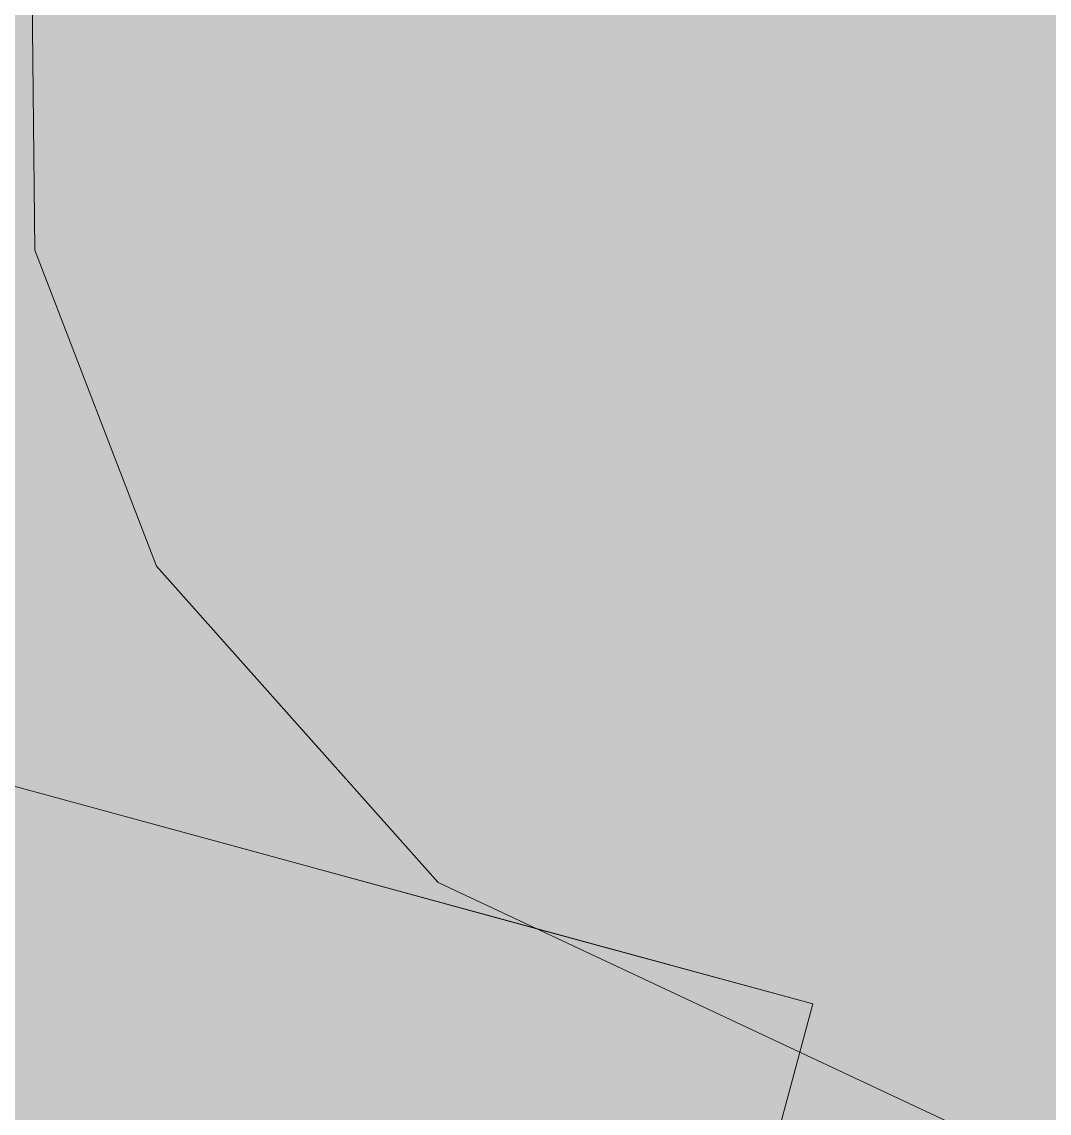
# Model space of a CAD drawing. Header units: metres. Extents: x -6 to 1255, y -2 to 532.
# Drawn here: x 1095.56 to 1102.05, y 221.39 to 228.29 of the extents above; entities that cross this region are included whole.
import ezdxf

# ---------------------------------------------------------------- set-up
doc = ezdxf.new("R2010")
doc.units = ezdxf.units.M
doc.header["$MEASUREMENT"] = 0
for name, color, linetype, lineweight, true_color in [('TPX_BUILDINGS', 7, 'CONTINUOUS', 0, 0x000000), ('TPX_BUILDINGS_HATCH', 7, 'CONTINUOUS', 0, 0xf0f0f0), ('TPX_CADASTRES', 7, 'CONTINUOUS', 0, 0x646464), ('TPX_RELIEF_CONTOUR_LINES', 7, 'CONTINUOUS', 0, 0x969696)]:
    doc.layers.add(name, color=color, linetype=linetype, lineweight=lineweight, true_color=true_color)

msp = doc.modelspace()

# ---------------------------------------------------------------- hatches: boundary and pattern name
at = {"layer": 'TPX_BUILDINGS_HATCH'}
for points in [[(1094.5682, 235.4518), (1091.4982, 224.5418), (1092.0082, 224.4118), (1093.7587, 223.9343), (1094.6482, 223.6918), (1096.1582, 223.2818), (1096.9867, 223.0558), (1098.8987, 222.5343), (1100.5582, 222.0818), (1099.0577, 216.5018), (1103.8077, 215.4718), (1104.3177, 217.8918), (1121.7777, 214.1213), (1121.4577, 211.9213), (1125.3177, 211.0913), (1125.7377, 216.2213), (1125.9677, 219.0713), (1126.2477, 222.5613), (1105.2382, 226.9418), (1104.9782, 226.0718), (1103.5382, 226.5418), (1103.7882, 227.3518), (1102.1382, 227.7118), (1102.7182, 229.8318), (1105.4582, 229.2318), (1105.6627, 229.9938), (1109.0582, 242.6518), (1106.3382, 242.9718), (1106.7282, 244.5318), (1107.4582, 247.4418), (1108.6472, 252.7798), (1108.8282, 253.5918), (1105.3882, 254.0918), (1102.9382, 254.4418), (1100.0282, 254.8618), (1094.5682, 235.4518)], [(1092.0082, 224.4118), (1089.9282, 216.1418), (1091.5487, 215.8558), (1091.8387, 215.8048), (1094.0682, 215.4118), (1094.9277, 215.2618), (1102.1777, 213.9818), (1103.9877, 213.6618), (1103.7277, 210.8118), (1103.5977, 209.4418), (1114.5177, 207.1518), (1114.8877, 213.3218), (1104.1677, 215.5918), (1103.8077, 215.4718), (1099.0577, 216.5018), (1100.5582, 222.0818), (1098.8987, 222.5343), (1096.9867, 223.0558), (1096.1582, 223.2818), (1094.6482, 223.6918), (1093.7587, 223.9343), (1092.0082, 224.4118)]]:
    msp.add_hatch(color=256, dxfattribs=at).paths.add_polyline_path(points)

# ---------------------------------------------------------------- linework, layer by layer
at = {"layer": 'TPX_BUILDINGS', "elevation": 0.0421}
msp.add_lwpolyline([(1100.0282, 254.8618), (1094.5682, 235.4518), (1091.4982, 224.5418), (1092.0082, 224.4118), (1093.7587, 223.9343), (1094.6482, 223.6918), (1096.1582, 223.2818), (1096.9867, 223.0558), (1098.8987, 222.5343), (1100.5582, 222.0818), (1099.0577, 216.5018)], dxfattribs=at)
msp.add_lwpolyline([(1092.0082, 224.4118), (1089.9282, 216.1418), (1091.5487, 215.8558), (1091.8387, 215.8048), (1094.0682, 215.4118), (1094.9277, 215.2618), (1102.1777, 213.9818), (1103.9877, 213.6618), (1103.7277, 210.8118), (1103.5977, 209.4418), (1114.5177, 207.1518), (1114.8877, 213.3218), (1104.1677, 215.5918), (1103.8077, 215.4718), (1099.0577, 216.5018), (1100.5582, 222.0818), (1098.8987, 222.5343), (1096.9867, 223.0558), (1096.1582, 223.2818), (1094.6482, 223.6918), (1093.7587, 223.9343)], close=True, dxfattribs=at)
at = {"layer": 'TPX_CADASTRES', "elevation": 0.0241}
msp.add_lwpolyline([(1125.9677, 219.0716), (1126.2477, 222.5616), (1105.2382, 226.9421), (1104.9782, 226.0721), (1103.5382, 226.5421), (1103.7882, 227.3521), (1102.1382, 227.7121), (1102.7182, 229.8321), (1105.4582, 229.2321), (1109.0582, 242.6521), (1106.3382, 242.9721), (1106.7282, 244.5321), (1107.4582, 247.4421), (1108.8282, 253.5921), (1105.3882, 254.0921), (1102.9382, 254.4421), (1100.0282, 254.8621), (1094.5682, 235.4521), (1091.4982, 224.5421), (1092.0082, 224.4121), (1094.6482, 223.6921), (1096.1582, 223.2821), (1100.5582, 222.0821), (1099.0577, 216.5021)], dxfattribs=at)
msp.add_lwpolyline([(1092.0082, 224.4121), (1089.9282, 216.1421), (1094.0682, 215.4121), (1094.9277, 215.2621), (1102.1777, 213.9821), (1103.9877, 213.6621), (1103.7277, 210.8121), (1103.5977, 209.4421), (1103.4277, 207.6021), (1114.4077, 205.4016), (1114.5177, 207.1521), (1114.8877, 213.3221), (1104.1677, 215.5921), (1103.8077, 215.4721), (1099.0577, 216.5021), (1100.5582, 222.0821), (1096.1582, 223.2821), (1094.6482, 223.6921)], close=True, dxfattribs=at)
at = {"layer": 'TPX_RELIEF_CONTOUR_LINES', "elevation": 0.0451}
msp.add_lwpolyline([(1129.3796, 254.8288), (1131.1934, 252.8302), (1133.9914, 252.2146), (1135.9897, 252.8302), (1135.9897, 250.8315), (1139.8043, 246.8342), (1139.7004, 242.8369), (1139.1172, 240.8382), (1136.1144, 234.8422), (1133.6243, 226.8476), (1132.5641, 224.849), (1130.8659, 222.8503), (1125.9986, 219.124), (1122.0021, 217.5616), (1118.0057, 217.8807), (1102.0199, 221.0515), (1098.1901, 222.8503), (1096.4095, 224.849), (1095.641, 226.8476), (1095.5973, 230.8449), (1095.117, 232.8436), (1094.2088, 234.8422), (1092.0288, 237.2411), (1088.0323, 237.2411)], dxfattribs=at)

doc.saveas('drawing.dxf')
